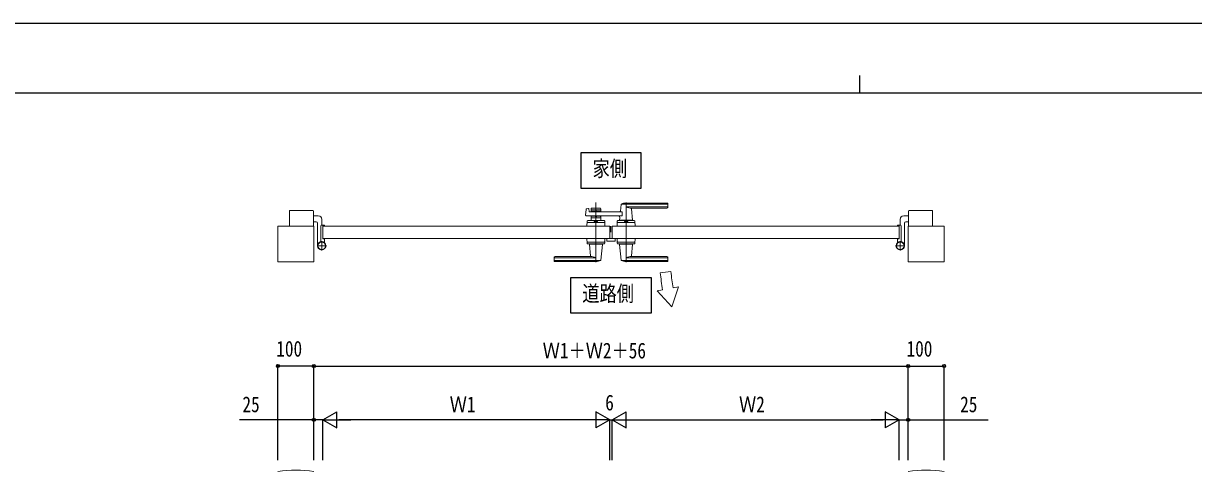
# Model space of a CAD drawing. Units: millimetres, scale not verified. Extents: x -4205 to 4205, y -2970 to 2970.
# Drawn here: x -2334 to 926, y 1720 to 2970 of the extents above; entities that cross this region are included whole.
import ezdxf
from ezdxf.enums import TextEntityAlignment as Align

# ---------------------------------------------------------------- set-up
doc = ezdxf.new("R2010")
doc.units = ezdxf.units.MM
doc.header["$LTSCALE"] = 12
for name, color, linetype in [('0-2_USER1', 3, 'Continuous'), ('0-3_YKK_12', 2, 'Continuous'), ('0-5_YKK_D', 6, 'Continuous'), ('0-6_YKK_ZWAK', 7, 'Continuous')]:
    doc.layers.add(name, color=color, linetype=linetype)
doc.layers.add('0-4_YKK_A1', color=4, linetype='Continuous', lineweight=18)
doc.styles.add('ＭＳ ゴシック', font='')
doc.styles.get('ＭＳ ゴシック').set_extended_font_data('MS Gothic')

msp = doc.modelspace()

# ---------------------------------------------------------------- linework, layer by layer
at = {"layer": '0-2_USER1'}
for points in [[(-780.18, 2510.05), (-780.18, 2610.05), (-613.78, 2610.05), (-613.78, 2510.05)], [(-808.98, 2161.61), (-808.98, 2261.61), (-584.98, 2261.61), (-584.98, 2161.61)]]:
    msp.add_lwpolyline(points, close=True, dxfattribs=at)
at = {"layer": '0-3_YKK_12'}
msp.add_line((-696.98, 2388), (-696.98, 2405), dxfattribs=at)
at = {"layer": '0-4_YKK_A1'}
for p, q in [((-1592.98, 2446.5), (-1592.98, 2405)), ((-1590.98, 2448.5), (-1527.98, 2448.5)), ((-1525.98, 2405), (-1525.98, 2446.5)), ((-767.81, 2435.66), (-766.59, 2451.07)), ((-765.08, 2452.85), (-759.66, 2454.2)), ((-758.42, 2453.28), (-758.03, 2445.45)), ((-752.48, 2453), (-752.48, 2444.5)), ((-752.48, 2450), (-725.48, 2450)), ((-727.48, 2455), (-750.48, 2455)), ((-750.48, 2446), (-741.39, 2446)), ((-739.33, 2447.65), (-740.69, 2446.29)), ((-738.98, 2471), (-738.98, 2304)), ((-738.62, 2447.65), (-737.27, 2446.29)), ((-736.56, 2446), (-727.48, 2446)), ((-725.48, 2453), (-725.48, 2444.5)), ((-669.03, 2465.39), (-670.73, 2446.31)), ((-539.98, 2465.98), (-668.77, 2465.98)), ((-654.98, 2471), (-654.98, 2304)), ((-539.98, 2469), (-654.98, 2469)), ((-539.98, 2458.33), (-654.98, 2458.33)), ((-540.98, 2455), (-640, 2455)), ((-639.81, 2452.81), (-637.01, 2421.32)), ((-538.98, 2457), (-538.98, 2468)), ((132.02, 2405), (132.02, 2446.5)), ((197.02, 2448.5), (134.02, 2448.5)), ((199.02, 2446.5), (199.02, 2405)), ((-1525.98, 2433.5), (-1512.48, 2433.5)), ((-1525.98, 2416.5), (-1518.48, 2416.5)), ((-1502.48, 2423.5), (-1502.48, 2407.5)), ((-763.54, 2418.07), (-763.98, 2405)), ((-716.25, 2415), (-761.71, 2415)), ((-761.55, 2420), (-716.41, 2420)), ((-665.42, 2444.5), (-757.03, 2444.5)), ((-752.48, 2433.5), (-752.48, 2420)), ((-752.48, 2428), (-725.48, 2428)), ((-725.48, 2420), (-752.48, 2420)), ((-750.48, 2432), (-741.39, 2432)), ((-739.33, 2430.35), (-740.69, 2431.71)), ((-738.62, 2430.35), (-737.27, 2431.71)), ((-736.56, 2432), (-727.48, 2432)), ((-734.48, 2417.2), (-734.48, 2420)), ((-725.48, 2433.5), (-725.48, 2420)), ((-714.42, 2418.07), (-713.98, 2405)), ((-679.54, 2418.07), (-679.98, 2405)), ((-632.25, 2415), (-677.71, 2415)), ((-632.41, 2420), (-677.55, 2420)), ((-636.98, 2420.99), (-672.98, 2420.99)), ((-672.98, 2420), (-672.98, 2420.99)), ((-672.35, 2428.05), (-672.95, 2421.32)), ((-637.31, 2420.99), (-672.65, 2420.99)), ((-669.98, 2420.99), (-672.15, 2420.99)), ((-659.48, 2417.2), (-659.48, 2420)), ((-637.31, 2420.99), (-639.98, 2420.99)), ((-636.98, 2420), (-636.98, 2420.99)), ((-630.42, 2418.07), (-629.98, 2405)), ((108.52, 2423.5), (108.52, 2407.5)), ((132.02, 2433.5), (118.52, 2433.5)), ((132.02, 2416.5), (124.52, 2416.5)), ((-1504.98, 2364.94), (-1504.98, 2405.5)), ((-1502.98, 2407.5), (-1495.98, 2407.5)), ((-1499.98, 2370), (-1499.98, 2405)), ((-1499.68, 2405.3), (-1495.48, 2405.3)), ((-1494.98, 2405.8), (-1494.98, 2406.5)), ((-763.98, 2405), (-713.98, 2405)), ((-629.98, 2405), (-679.98, 2405)), ((101.02, 2405.8), (101.02, 2406.5)), ((105.72, 2405.3), (101.52, 2405.3)), ((109.02, 2407.5), (102.02, 2407.5)), ((106.02, 2370), (106.02, 2405)), ((111.02, 2364.94), (111.02, 2405.5)), ((120.52, 2412.5), (120.52, 2350)), ((-1489.98, 2350), (-1515.98, 2350)), ((-1502.98, 2363), (-1502.98, 2337)), ((-1499.68, 2369.7), (-1495.48, 2369.7)), ((-1494.98, 2369.2), (-1494.98, 2360.16)), ((-763.54, 2356.93), (-763.98, 2370)), ((-763.98, 2370), (-713.98, 2370)), ((-761.71, 2360), (-716.25, 2360)), ((-761.55, 2355), (-716.41, 2355)), ((-756.98, 2355), (-756.98, 2354)), ((-756.98, 2354), (-720.98, 2354)), ((-754.15, 2322.18), (-756.96, 2353.67)), ((-724.93, 2309.6), (-721.01, 2353.67)), ((-720.98, 2355), (-720.98, 2354)), ((-714.42, 2356.93), (-713.98, 2370)), ((-708.98, 2370), (-708.98, 2363.5)), ((-708.98, 2370), (-684.98, 2370)), ((-707.98, 2362.5), (-685.98, 2362.5)), ((-684.98, 2370), (-684.98, 2363.5)), ((-679.54, 2356.93), (-679.98, 2370)), ((-629.98, 2370), (-679.98, 2370)), ((-632.25, 2360), (-677.71, 2360)), ((-632.41, 2355), (-677.55, 2355)), ((-672.98, 2355), (-672.98, 2354)), ((-636.98, 2354), (-672.98, 2354)), ((-669.03, 2309.6), (-672.95, 2353.67)), ((-639.81, 2322.18), (-637, 2353.67)), ((-636.98, 2355), (-636.98, 2354)), ((-630.42, 2356.93), (-629.98, 2370)), ((96.02, 2350), (122.02, 2350)), ((101.02, 2369.2), (101.02, 2360.16)), ((105.72, 2369.7), (101.52, 2369.7)), ((109.02, 2363), (109.02, 2337)), ((-854.98, 2318), (-854.98, 2307)), ((-853.98, 2316.67), (-738.98, 2316.67)), ((-852.98, 2320), (-753.96, 2320)), ((-539.98, 2316.67), (-654.98, 2316.67)), ((-540.98, 2320), (-640, 2320)), ((-538.98, 2318), (-538.98, 2307)), ((-853.98, 2309.02), (-725.19, 2309.02)), ((-853.98, 2306), (-738.98, 2306)), ((-539.98, 2309.02), (-668.77, 2309.02)), ((-539.98, 2306), (-654.98, 2306)), ((-530.19, 2277.97), (-560.02, 2274.79)), ((-553.73, 2227.1), (-568.07, 2224.57)), ((-527.85, 2180.05), (-568.07, 2224.57)), ((-527.85, 2180.05), (-508.98, 2234.99)), ((-508.98, 2234.99), (-523.75, 2232.39))]:
    msp.add_line(p, q, dxfattribs=at)
for points in [[(-665.42, 2444.5), (-665.42, 2433.5), (-765.81, 2433.5)], [(-734.48, 2417.2), (-743.48, 2417.2), (-743.48, 2420)], [(-659.48, 2417.2), (-650.48, 2417.2), (-650.48, 2420)], [(-1514.48, 2412.5), (-1514.48, 2357.61), (-1514.48, 2350)], [(-699.98, 2405), (-699.98, 2370), (-1499.98, 2370)], [(-699.98, 2405), (-1499.98, 2405), (-1499.98, 2370)], [(-693.98, 2405), (-693.98, 2370), (106.02, 2370)], [(-693.98, 2405), (106.02, 2405), (106.02, 2370)]]:
    msp.add_lwpolyline(points, dxfattribs=at)
for points in [[(-1624.98, 2305), (-1524.98, 2305), (-1524.98, 2405), (-1624.98, 2405)], [(231.02, 2305), (131.02, 2305), (131.02, 2405), (231.02, 2405)]]:
    msp.add_lwpolyline(points, close=True, dxfattribs=at)
for centre, radius in [((-1502.98, 2350), 11.5), ((-1502.98, 2350), 10.35), ((109.02, 2350), 11.5), ((109.02, 2350), 10.35)]:
    msp.add_circle(centre, radius, dxfattribs=at)
for centre, radius, start, end in [((-1590.98, 2446.5), 2, 90, 180), ((-1527.98, 2446.5), 2, 360, 90), ((-764.6, 2450.91), 2, 104.03624, 175.49449), ((-759.42, 2453.23), 1, 2.86241, 104.03624), ((-757.03, 2445.5), 1, 182.86241, 270), ((-750.48, 2453), 2, 90, 180), ((-750.48, 2448), 2, 180, 270), ((-741.39, 2447), 1, 270, 315), ((-738.98, 2447.29), 0.5, 45, 135), ((-736.56, 2447), 1, 225, 270), ((-727.48, 2453), 2, 0, 90), ((-727.48, 2448), 2, 270, 0), ((-672.72, 2446.49), 2, 270, 354.91858), ((-668.04, 2465.31), 1, 113.30607, 174.91858), ((-654.98, 2435), 34, 90, 113.30607), ((-641.19, 2484.98), 30, 242.63879, 272.27092), ((-637.82, 2453), 2, 90, 185.08142), ((-540.98, 2457), 2, 270, 0), ((-539.98, 2468), 1, 0, 90), ((-539.98, 2464.98), 1, 0, 90), ((-539.98, 2459.33), 1, 270, 0), ((134.02, 2446.5), 2, 90, 180), ((197.02, 2446.5), 2, 0, 90), ((-1518.48, 2412.5), 4, 360, 90), ((-1512.48, 2423.5), 10, 360, 90), ((-765.81, 2435.5), 2, 175.49449, 270), ((-761.71, 2413), 2, 90, 178.09085), ((-761.55, 2418), 2, 90, 178.09085), ((-750.48, 2430), 2, 90, 180), ((-741.39, 2431), 1, 45, 90), ((-738.98, 2430.71), 0.5, 225, 315), ((-736.56, 2431), 1, 90, 135), ((-727.48, 2430), 2, 0, 90), ((-716.41, 2418), 2, 1.90915, 90), ((-716.25, 2413), 2, 1.90915, 90), ((-677.71, 2413), 2, 90, 178.09085), ((-677.55, 2418), 2, 90, 178.09085), ((-677.33, 2428.49), 5, 354.91858, 90), ((-672.65, 2421.29), 0.3, 174.91858, 270), ((-637.31, 2421.29), 0.3, 270, 5.08142), ((-632.41, 2418), 2, 1.90915, 90), ((-632.25, 2413), 2, 1.90915, 90), ((118.52, 2423.5), 10, 90, 180), ((124.52, 2412.5), 4, 90, 180), ((-1502.98, 2405.5), 2, 90, 180), ((-1499.68, 2405), 0.3, 90, 180), ((-1495.98, 2406.5), 1, 360, 90), ((-1495.48, 2405.8), 0.5, 270, 360), ((102.02, 2406.5), 1, 90, 180), ((101.52, 2405.8), 0.5, 180, 270), ((105.72, 2405), 0.3, 0, 90), ((109.02, 2405.5), 2, 0, 90), ((-1502.98, 2350), 11.5, 115.10278, 38.01228), ((-1509.98, 2364.94), 5, 295.10278, 359.99998), ((-1499.68, 2370), 0.3, 180, 270), ((-1495.48, 2369.2), 0.5, 360, 90), ((-1489.98, 2360.16), 5, 180, 218.01228), ((-761.71, 2362), 2, 181.90915, 270), ((-761.55, 2357), 2, 181.90915, 270), ((-756.66, 2353.7), 0.3, 90, 185.08142), ((-721.31, 2353.7), 0.3, 354.91858, 90), ((-716.41, 2357), 2, 270, 358.09085), ((-716.25, 2362), 2, 270, 358.09085), ((-707.98, 2363.5), 1, 180, 270), ((-685.98, 2363.5), 1, 270, 360), ((-677.71, 2362), 2, 181.90915, 270), ((-677.55, 2357), 2, 181.90915, 270), ((-672.65, 2353.7), 0.3, 90, 185.08142), ((-637.3, 2353.7), 0.3, 354.91858, 90), ((-632.41, 2357), 2, 270, 358.09085), ((-632.25, 2362), 2, 270, 358.09085), ((109.02, 2350), 11.5, 141.98772, 64.89722), ((96.02, 2360.16), 5, 321.98772, 0), ((101.52, 2369.2), 0.5, 90, 180), ((105.72, 2370), 0.3, 270, 0), ((116.02, 2364.94), 5, 180.00002, 244.89722), ((-852.98, 2318), 2, 90, 180), ((-853.98, 2315.67), 1, 90, 180), ((-756.15, 2322), 2, 270, 5.08142), ((-752.77, 2290.02), 30, 62.63879, 92.27092), ((-641.19, 2290.02), 30, 87.72908, 117.36121), ((-637.81, 2322), 2, 174.91858, 270), ((-540.98, 2318), 2, 0, 90), ((-539.98, 2315.67), 1, 0, 90), ((-853.98, 2310.02), 1, 180, 270), ((-853.98, 2307), 1, 180, 270), ((-738.98, 2340), 34, 270, 293.30607), ((-725.93, 2309.69), 1, 293.30607, 354.91858), ((-668.03, 2309.69), 1, 185.08142, 246.69393), ((-654.98, 2340), 34, 246.69393, 270), ((-539.98, 2310.02), 1, 270, 0), ((-539.98, 2307), 1, 270, 0), ((-8554.82, 1195.2), 8067.36, 7.34884, 7.69047), ((139.31, 2349.29), 673.28, 186.08068, 189.99886), ((-1574.98, 1404.1), 320, 80.9989, 99.0011), ((181.02, 1404.1), 320, 80.9989, 99.0011)]:
    msp.add_arc(centre, radius, start, end, dxfattribs=at)
at = {"layer": '0-5_YKK_D'}
for p, q in [((-1624.98, 1751.72), (-1624.98, 2015.6)), ((-1524.98, 2014.6), (-1624.98, 2014.6)), ((-1524.98, 1751.72), (-1524.98, 2015.6)), ((-1524.98, 1751.72), (-1524.98, 2015.6)), ((-1524.98, 2014.6), (131.02, 2014.6)), ((131.02, 1751.72), (131.02, 2015.6)), ((131.02, 1751.72), (131.02, 2015.6)), ((131.02, 2014.6), (231.02, 2014.6)), ((231.02, 1751.72), (231.02, 2015.6)), ((-1524.98, 1751.72), (-1524.98, 1865.6)), ((-1499.98, 1864.6), (-1461.01, 1887.1)), ((-1499.98, 1751.72), (-1499.98, 1865.6)), ((-1499.98, 1751.72), (-1499.98, 1865.6)), ((-1499.98, 1864.6), (-1461.01, 1842.1)), ((-1499.98, 1864.6), (-1422.04, 1864.6)), ((-1461.01, 1842.1), (-1461.01, 1887.1)), ((-744.98, 1864.6), (-1454.98, 1864.6)), ((-699.98, 1864.6), (-777.92, 1864.6)), ((-699.98, 1864.6), (-738.95, 1887.1)), ((-738.95, 1887.1), (-738.95, 1842.1)), ((-699.98, 1864.6), (-738.95, 1842.1)), ((-699.98, 1864.6), (-716.98, 1864.6)), ((-699.98, 1751.72), (-699.98, 1865.6)), ((-699.98, 1751.72), (-699.98, 1865.6)), ((-699.98, 1864.6), (-693.98, 1864.6)), ((-693.98, 1864.6), (-655.01, 1887.1)), ((-693.98, 1751.72), (-693.98, 1865.6)), ((-693.98, 1751.72), (-693.98, 1865.6)), ((-693.98, 1864.6), (-676.98, 1864.6)), ((-693.98, 1864.6), (-655.01, 1842.1)), ((-693.98, 1864.6), (-616.04, 1864.6)), ((-655.01, 1842.1), (-655.01, 1887.1)), ((-648.98, 1864.6), (61.02, 1864.6)), ((106.02, 1864.6), (28.08, 1864.6)), ((106.02, 1864.6), (67.05, 1887.1)), ((67.05, 1887.1), (67.05, 1842.1)), ((106.02, 1864.6), (67.05, 1842.1)), ((106.02, 1751.72), (106.02, 1865.6)), ((106.02, 1751.72), (106.02, 1865.6)), ((131.02, 1751.72), (131.02, 1865.6))]:
    msp.add_line(p, q, dxfattribs=at)
for points in [[(-1499.98, 1864.6), (-1524.98, 1864.6), (-1731.78, 1864.6)], [(106.02, 1864.6), (131.02, 1864.6), (354.33, 1864.6)]]:
    msp.add_lwpolyline(points, dxfattribs=at)
for centre in [(-1624.98, 2014.6), (-1524.98, 2014.6), (-1524.98, 2014.6), (131.02, 2014.6), (131.02, 2014.6), (231.02, 2014.6), (-1524.98, 1864.6), (131.02, 1864.6)]:
    msp.add_circle(centre, 4.25, dxfattribs=at)
at = {"layer": '0-6_YKK_ZWAK'}
for p, q in [((-4.98, 2825), (-4.98, 2775)), ((3895.02, 2775), (-3904.98, 2775))]:
    msp.add_line(p, q, dxfattribs=at)
msp.add_lwpolyline([(-4205, -2970), (4205, -2970), (4205, 2970), (-4205, 2970)], close=True, dxfattribs=at)

# ---------------------------------------------------------------- texts
at = {"layer": '0-2_USER1', "style": 'ＭＳ ゴシック', "width": 0.8}
for s, p in [('家側', (-748.18, 2530.05)), ('道路側', (-776.98, 2181.61))]:
    msp.add_text(s, height=43.99, dxfattribs=at).set_placement(p, align=Align.BOTTOM_LEFT)
at = {"layer": '0-5_YKK_D', "style": 'ＭＳ ゴシック', "width": 0.8}
for s, p in [('100', (-1629.38, 2027.6)), ('Ｗ1＋Ｗ2＋56', (-887.38, 2022.6)), ('100', (126.62, 2027.6)), ('25', (-1723.78, 1872.6)), ('Ｗ1', (-1146.38, 1872.6)), ('6', (-712.98, 1877.6)), ('Ｗ2', (-340.38, 1872.6)), ('25', (275.93, 1872.6))]:
    msp.add_text(s, height=43.99, dxfattribs=at).set_placement(p, align=Align.BOTTOM_LEFT)

doc.saveas('drawing.dxf')
